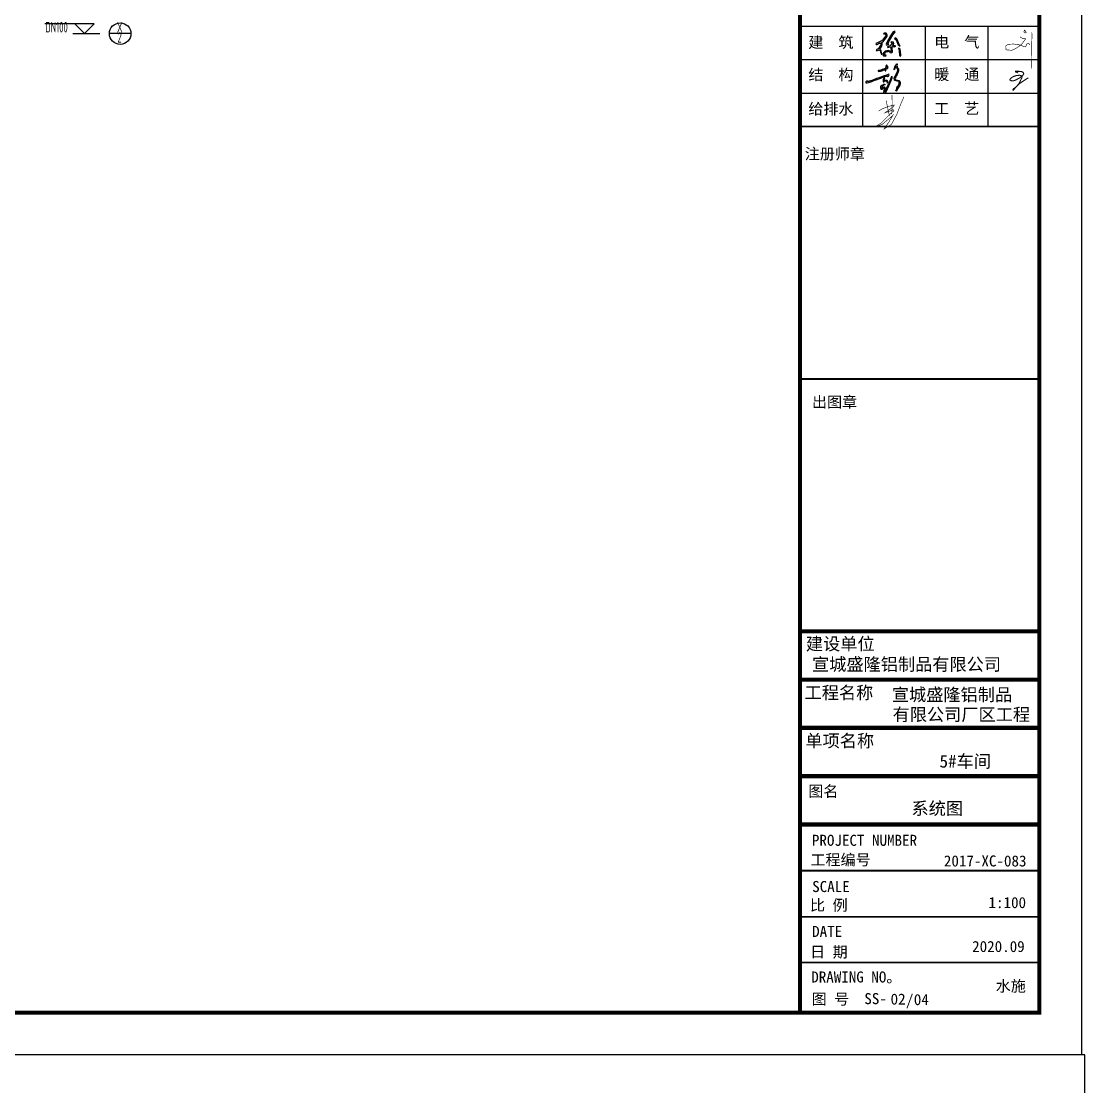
# Model space of a CAD drawing. Extents: x 1169373 to 1354985, y 649019 to 904199.
# Drawn here: x 1329662 to 1354985, y 782659 to 808013 of the extents above; entities that cross this region are included whole.
import ezdxf
from ezdxf.enums import TextEntityAlignment as Align

# ---------------------------------------------------------------- set-up
doc = ezdxf.new("R2010")
doc.units = 0
doc.header["$LTSCALE"] = 1000
doc.header["$MEASUREMENT"] = 0
for name, color, linetype in [('0-给水标注', 253, 'Continuous'), ('HH_消防', 3, 'Continuous'), ('PUB_TEXT', 7, 'Continuous'), ('PUB_TITLE', 4, 'Continuous'), ('TT', 253, 'Continuous'), ('图框', 7, 'Continuous')]:
    doc.layers.add(name, color=color, linetype=linetype)
doc.styles.add('STYLE-黑体', font='simhei.ttf')
doc.styles.add('WW', font='gbenor.shx', dxfattribs={"width": 0.75, "bigfont": 'gbcbig.shx'})
doc.styles.add('宋体', font='')
doc.styles.add('黑体', font='simhei.ttf')
doc.styles.get('宋体').set_extended_font_data('NSimSun')

msp = doc.modelspace()

# ---------------------------------------------------------------- hatches: boundary and pattern name
h = msp.add_hatch(color=256)
h.paths.add_polyline_path([(1350540, 807365), (1350565, 807348), (1350569, 807299), (1350577, 807207), (1350589, 807182), (1350605, 807191), (1350605, 807222), (1350598, 807287), (1350590, 807347), (1350564, 807368)])
h.paths.add_polyline_path([(1350457, 807608), (1350493, 807569), (1350539, 807454), (1350588, 807419), (1350577, 807452), (1350552, 807500), (1350526, 807566), (1350504, 807606), (1350475, 807617)])
h.paths.add_polyline_path([(1350383, 807498), (1350399, 807502), (1350410, 807481), (1350398, 807470), (1350382, 807473), (1350372, 807457), (1350369, 807446), (1350355, 807432), (1350299, 807410), (1350287, 807404), (1350297, 807393), (1350356, 807404), (1350370, 807401), (1350369, 807379), (1350373, 807301), (1350372, 807285), (1350354, 807303), (1350316, 807318), (1350274, 807313), (1350235, 807299), (1350203, 807269), (1350181, 807237), (1350181, 807214), (1350191, 807189), (1350204, 807189), (1350244, 807183), (1350255, 807204), (1350230, 807204), (1350209, 807212), (1350219, 807243), (1350243, 807276), (1350272, 807294), (1350296, 807298), (1350320, 807299), (1350352, 807281), (1350380, 807264), (1350406, 807276), (1350404, 807298), (1350401, 807368), (1350403, 807404), (1350421, 807413), (1350452, 807407), (1350491, 807419), (1350464, 807429), (1350411, 807431), (1350433, 807456), (1350442, 807487), (1350429, 807519), (1350393, 807528), (1350372, 807517)])
h.paths.add_polyline_path([(1350465, 807776), (1350424, 807761), (1350364, 807668), (1350282, 807524), (1350260, 807468), (1350262, 807443), (1350300, 807458), (1350317, 807465), (1350307, 807488), (1350307, 807500), (1350417, 807691), (1350457, 807742), (1350471, 807759)])
h.paths.add_polyline_path([(1350192, 807718), (1350234, 807709), (1350252, 807690), (1350240, 807660), (1350191, 807593), (1350168, 807563), (1350118, 807535), (1350047, 807501), (1350007, 807485), (1350017, 807465), (1350045, 807465), (1350100, 807492), (1350136, 807492), (1350147, 807479), (1350118, 807426), (1350075, 807367), (1350021, 807332), (1350033, 807314), (1350088, 807333), (1350115, 807321), (1350128, 807262), (1350134, 807229), (1350150, 807233), (1350144, 807252), (1350139, 807308), (1350121, 807338), (1350107, 807352), (1350152, 807421), (1350165, 807460), (1350162, 807497), (1350152, 807510), (1350190, 807539), (1350249, 807612), (1350280, 807656), (1350280, 807689), (1350260, 807728), (1350241, 807732), (1350213, 807729)])
h = msp.add_hatch(color=256)
h.paths.add_polyline_path([(1349914, 806584), (1349960, 806601), (1350041, 806630), (1350083, 806648), (1350133, 806662), (1350162, 806677), (1350196, 806688), (1350218, 806696), (1350255, 806710), (1350274, 806717), (1350284, 806719), (1350286, 806708), (1350281, 806697), (1350290, 806695), (1350296, 806697), (1350312, 806708), (1350321, 806720), (1350330, 806737), (1350322, 806752), (1350303, 806749), (1350261, 806734), (1350183, 806707), (1350087, 806672), (1350027, 806649), (1349939, 806616), (1349888, 806598), (1349880, 806599), (1349855, 806586), (1349838, 806582), (1349835, 806578), (1349815, 806578), (1349813, 806588), (1349809, 806594), (1349798, 806590), (1349793, 806585), (1349776, 806571), (1349773, 806563), (1349775, 806552), (1349785, 806546), (1349808, 806546), (1349871, 806566)])
h.paths.add_polyline_path([(1350258, 806879), (1350266, 806884), (1350278, 806887), (1350286, 806893), (1350293, 806897), (1350296, 806903), (1350300, 806909), (1350302, 806921), (1350294, 806931), (1350287, 806928), (1350280, 806919), (1350273, 806914), (1350268, 806923), (1350272, 806928), (1350276, 806936), (1350281, 806945), (1350283, 806952), (1350283, 806960), (1350281, 806965), (1350269, 806967), (1350262, 806966), (1350259, 806962), (1350256, 806954), (1350253, 806947), (1350252, 806936), (1350251, 806927), (1350247, 806914), (1350245, 806904), (1350239, 806896), (1350232, 806893), (1350219, 806884), (1350190, 806872), (1350164, 806863), (1350148, 806855), (1350133, 806849), (1350106, 806843), (1350077, 806841), (1350066, 806837), (1350067, 806825), (1350086, 806822), (1350122, 806828), (1350152, 806838), (1350181, 806847), (1350199, 806857), (1350217, 806864), (1350226, 806867), (1350230, 806864), (1350229, 806854), (1350231, 806843), (1350236, 806834), (1350242, 806833), (1350250, 806837), (1350253, 806844), (1350253, 806858), (1350253, 806871)])
h.paths.add_polyline_path([(1350207, 806603), (1350206, 806616), (1350206, 806634), (1350214, 806645), (1350227, 806658), (1350225, 806667), (1350209, 806670), (1350198, 806660), (1350191, 806641), (1350186, 806625), (1350187, 806600), (1350186, 806586), (1350184, 806576), (1350191, 806571), (1350200, 806571), (1350212, 806580), (1350221, 806589), (1350236, 806593), (1350258, 806594), (1350266, 806592), (1350275, 806586), (1350279, 806575), (1350276, 806562), (1350279, 806550), (1350285, 806549), (1350294, 806554), (1350297, 806575), (1350292, 806599), (1350278, 806607), (1350252, 806607), (1350221, 806606)], flags=17)
h.paths.add_polyline_path([(1350197, 806495), (1350206, 806498), (1350229, 806500), (1350230, 806512), (1350220, 806515), (1350202, 806515), (1350194, 806512), (1350181, 806505), (1350170, 806502), (1350166, 806492), (1350170, 806480), (1350176, 806473), (1350186, 806474), (1350188, 806482)], flags=17)
h.paths.add_polyline_path([(1350152, 806430), (1350158, 806448), (1350158, 806471), (1350155, 806487), (1350142, 806491), (1350136, 806483), (1350133, 806465), (1350128, 806443), (1350128, 806421), (1350135, 806400), (1350141, 806393), (1350158, 806394), (1350171, 806400), (1350181, 806414), (1350191, 806421), (1350198, 806426), (1350207, 806434), (1350218, 806424), (1350216, 806401), (1350210, 806385), (1350208, 806357), (1350203, 806332), (1350198, 806316), (1350203, 806303), (1350216, 806302), (1350231, 806314), (1350255, 806343), (1350280, 806399), (1350313, 806472), (1350359, 806578), (1350388, 806661), (1350393, 806706), (1350370, 806642), (1350334, 806566), (1350309, 806516), (1350275, 806435), (1350257, 806406), (1350236, 806360), (1350222, 806338), (1350224, 806358), (1350228, 806388), (1350234, 806409), (1350232, 806425), (1350224, 806443), (1350214, 806450), (1350202, 806448), (1350184, 806436), (1350176, 806424), (1350164, 806410), (1350153, 806413)])
msp.add_hatch(color=256).paths.add_polyline_path([(1350480, 806628), (1350472, 806644), (1350477, 806663), (1350487, 806689), (1350500, 806723), (1350518, 806749), (1350544, 806811), (1350548, 806834), (1350549, 806855), (1350548, 806876), (1350540, 806898), (1350521, 806914), (1350518, 806925), (1350515, 806947), (1350514, 806963), (1350516, 806977), (1350521, 807002), (1350513, 807004), (1350501, 807001), (1350486, 806972), (1350471, 806956), (1350460, 806933), (1350452, 806899), (1350444, 806875), (1350444, 806863), (1350451, 806856), (1350452, 806866), (1350463, 806893), (1350469, 806910), (1350480, 806930), (1350485, 806933), (1350492, 806927), (1350506, 806904), (1350515, 806891), (1350529, 806879), (1350533, 806854), (1350526, 806838), (1350521, 806791), (1350490, 806739), (1350470, 806700), (1350448, 806660), (1350452, 806623), (1350457, 806615), (1350469, 806601), (1350517, 806592), (1350546, 806591), (1350559, 806581), (1350565, 806564), (1350563, 806525), (1350555, 806502), (1350547, 806486), (1350535, 806470), (1350514, 806428), (1350508, 806396), (1350485, 806378), (1350488, 806363), (1350495, 806352), (1350502, 806352), (1350511, 806367), (1350528, 806405), (1350545, 806432), (1350568, 806467), (1350582, 806490), (1350589, 806527), (1350589, 806562), (1350571, 806593), (1350557, 806602), (1350527, 806610), (1350511, 806611), (1350490, 806622)])

# ---------------------------------------------------------------- linework, layer by layer
for p, q in [((1348205, 793494), (1353804, 793494)), ((1348205, 792344), (1353805, 792344)), ((1348205, 791198), (1353825, 791198)), ((1348205, 790048), (1353825, 790048))]:
    msp.add_line(p, q)
at = {"color": 3}
msp.add_lwpolyline([(1295505, 783419), (1295505, 825419), (1354905, 825419), (1354905, 783419)], close=True, dxfattribs=at)
at = {"const_width": 100}
msp.add_lwpolyline([(1298005, 784419), (1353905, 784419), (1353905, 824419), (1298005, 824419)], close=True, dxfattribs=at)
for points, const_width in [([(1353545, 807808), (1353579, 807776), (1353595, 807746), (1353571, 807737), (1353544, 807742), (1353539, 807773), (1353551, 807796)], 14), ([(1353444, 807643), (1353520, 807596), (1353568, 807604), (1353578, 807596), (1353534, 807534), (1353483, 807470), (1353434, 807428), (1353342, 807365), (1353247, 807323), (1353111, 807335), (1353105, 807427), (1353165, 807466), (1353297, 807472), (1353420, 807454), (1353525, 807419), (1353580, 807405), (1353601, 807461), (1353611, 807475), (1353653, 807489), (1353680, 807450)], 14), ([(1353724, 807754), (1353730, 807687), (1353725, 807550), (1353723, 807453), (1353720, 807220), (1353717, 807161), (1353717, 807076), (1353725, 806972), (1353725, 806912), (1353721, 806929), (1353720, 807048), (1353727, 807117)], 14), ([(1353398, 806786), (1353338, 806812), (1353338, 806825), (1353370, 806824), (1353472, 806820), (1353519, 806797), (1353533, 806759), (1353505, 806719), (1353438, 806668), (1353352, 806621), (1353290, 806598), (1353231, 806600), (1353202, 806616), (1353215, 806647), (1353272, 806693), (1353347, 806720), (1353431, 806730), (1353479, 806716), (1353492, 806688), (1353482, 806656), (1353451, 806592), (1353412, 806520), (1353348, 806452), (1353303, 806393), (1353282, 806374), (1353275, 806397), (1353348, 806446), (1353428, 806528), (1353594, 806640), (1353641, 806669)], 26), ([(1350079, 805880), (1350154, 805925), (1350302, 805985), (1350451, 806023), (1350423, 805976), (1350232, 805839), (1350302, 805862), (1350425, 805911), (1350442, 805885), (1350311, 805768), (1350140, 805594), (1350017, 805515), (1350154, 805555), (1350329, 805698), (1350416, 805774), (1350328, 805626), (1350208, 805453), (1350383, 805560), (1350515, 805809), (1350605, 806046), (1350679, 806216)], 14), ([(1350258, 806126), (1350316, 805839), (1350333, 805785), (1350345, 805767)], 14), ([(1350397, 806259), (1350400, 806072), (1350396, 805920), (1350394, 805845), (1350383, 805802)], 14)]:
    msp.add_lwpolyline(points, dxfattribs=dict(const_width=const_width))
for points in [[(1350192, 807718), (1350234, 807709), (1350252, 807690), (1350240, 807660), (1350191, 807593), (1350168, 807563), (1350118, 807535), (1350047, 807501), (1350007, 807485), (1350017, 807465), (1350045, 807465), (1350100, 807492), (1350136, 807492), (1350147, 807479), (1350118, 807426), (1350075, 807367), (1350021, 807332), (1350033, 807314), (1350088, 807333), (1350115, 807321), (1350128, 807262), (1350134, 807229), (1350150, 807233), (1350144, 807252), (1350139, 807308), (1350121, 807338), (1350107, 807352), (1350152, 807421), (1350165, 807460), (1350162, 807497), (1350152, 807510), (1350190, 807539), (1350249, 807612), (1350280, 807656), (1350280, 807689), (1350260, 807728), (1350241, 807732), (1350213, 807729), (1350192, 807718)], [(1350465, 807776), (1350424, 807761), (1350364, 807668), (1350282, 807524), (1350260, 807468), (1350262, 807443), (1350300, 807458), (1350317, 807465), (1350307, 807488), (1350307, 807500), (1350417, 807691), (1350457, 807742), (1350471, 807759), (1350465, 807776)], [(1350457, 807608), (1350493, 807569), (1350539, 807454), (1350588, 807419), (1350577, 807452), (1350552, 807500), (1350526, 807566), (1350504, 807606), (1350475, 807617), (1350457, 807608)], [(1350383, 807498), (1350399, 807502), (1350399, 807502), (1350410, 807481), (1350398, 807470), (1350382, 807473), (1350372, 807457), (1350369, 807446), (1350355, 807432), (1350299, 807410), (1350287, 807404), (1350297, 807393), (1350297, 807393), (1350356, 807404), (1350370, 807401), (1350369, 807379), (1350373, 807301), (1350372, 807285), (1350354, 807303), (1350316, 807318), (1350274, 807313), (1350235, 807299), (1350203, 807269), (1350181, 807237), (1350181, 807214), (1350191, 807189), (1350204, 807189), (1350244, 807183), (1350255, 807204), (1350230, 807204), (1350209, 807212), (1350219, 807243), (1350243, 807276), (1350272, 807294), (1350296, 807298), (1350320, 807299), (1350352, 807281), (1350380, 807264), (1350406, 807276), (1350404, 807298), (1350401, 807368), (1350403, 807404), (1350421, 807413), (1350452, 807407), (1350491, 807419), (1350464, 807429), (1350411, 807431), (1350433, 807456), (1350442, 807487), (1350429, 807519), (1350393, 807528), (1350372, 807517), (1350383, 807498)], [(1350540, 807365), (1350565, 807348), (1350569, 807299), (1350577, 807207), (1350589, 807182), (1350605, 807191), (1350605, 807222), (1350598, 807287), (1350590, 807347), (1350564, 807368), (1350540, 807365)], [(1350197, 806495), (1350188, 806482), (1350186, 806474), (1350176, 806473), (1350170, 806480), (1350166, 806492), (1350170, 806502), (1350181, 806505), (1350194, 806512), (1350202, 806515), (1350220, 806515), (1350230, 806512), (1350229, 806500), (1350206, 806498), (1350197, 806495), (1350197, 806495)]]:
    msp.add_lwpolyline(points)
for points in [[(1350133, 806849), (1350106, 806843), (1350077, 806841), (1350066, 806837), (1350067, 806825), (1350086, 806822), (1350122, 806828), (1350152, 806838), (1350181, 806847), (1350199, 806857), (1350217, 806864), (1350226, 806867), (1350226, 806867), (1350230, 806864), (1350229, 806854), (1350231, 806843), (1350236, 806834), (1350242, 806833), (1350250, 806837), (1350253, 806844), (1350253, 806858), (1350253, 806871), (1350258, 806879), (1350266, 806884), (1350278, 806887), (1350286, 806893), (1350293, 806897), (1350296, 806903), (1350300, 806909), (1350302, 806921), (1350294, 806931), (1350287, 806928), (1350280, 806919), (1350273, 806914), (1350273, 806914), (1350273, 806914), (1350268, 806923), (1350272, 806928), (1350276, 806936), (1350281, 806945), (1350283, 806952), (1350283, 806960), (1350281, 806965), (1350269, 806967), (1350262, 806966), (1350259, 806962), (1350256, 806954), (1350253, 806947), (1350252, 806936), (1350251, 806927), (1350247, 806914), (1350245, 806904), (1350239, 806896), (1350232, 806893), (1350219, 806884), (1350190, 806872), (1350164, 806863), (1350148, 806855), (1350133, 806849)], [(1350480, 806930), (1350469, 806910), (1350463, 806893), (1350452, 806866), (1350451, 806856), (1350444, 806863), (1350444, 806875), (1350452, 806899), (1350460, 806933), (1350471, 806956), (1350486, 806972), (1350501, 807001), (1350513, 807004), (1350521, 807002), (1350516, 806977), (1350514, 806963), (1350515, 806947), (1350518, 806925), (1350521, 806914), (1350540, 806898), (1350548, 806876), (1350549, 806855), (1350548, 806834), (1350544, 806811), (1350518, 806749), (1350500, 806723), (1350487, 806689), (1350477, 806663), (1350472, 806644), (1350480, 806628), (1350490, 806622), (1350511, 806611), (1350527, 806610), (1350557, 806602), (1350571, 806593), (1350589, 806562), (1350589, 806527), (1350582, 806490), (1350568, 806467), (1350545, 806432), (1350528, 806405), (1350511, 806367), (1350502, 806352), (1350495, 806352), (1350488, 806363), (1350485, 806378), (1350508, 806396), (1350514, 806428), (1350535, 806470), (1350547, 806486), (1350555, 806502), (1350563, 806525), (1350565, 806564), (1350559, 806581), (1350546, 806591), (1350517, 806592), (1350469, 806601), (1350457, 806615), (1350452, 806623), (1350448, 806660), (1350470, 806700), (1350490, 806739), (1350521, 806791), (1350526, 806838), (1350533, 806854), (1350529, 806879), (1350515, 806891), (1350506, 806904), (1350492, 806927), (1350485, 806933), (1350480, 806930)], [(1349880, 806599), (1349855, 806586), (1349838, 806582), (1349835, 806578), (1349815, 806578), (1349813, 806588), (1349809, 806594), (1349798, 806590), (1349793, 806585), (1349776, 806571), (1349773, 806563), (1349775, 806552), (1349785, 806546), (1349808, 806546), (1349871, 806566), (1349914, 806584), (1349960, 806601), (1350041, 806630), (1350083, 806648), (1350133, 806662), (1350162, 806677), (1350196, 806688), (1350218, 806696), (1350255, 806710), (1350274, 806717), (1350284, 806719), (1350286, 806708), (1350281, 806697), (1350290, 806695), (1350296, 806697), (1350312, 806708), (1350321, 806720), (1350330, 806737), (1350322, 806752), (1350303, 806749), (1350261, 806734), (1350183, 806707), (1350087, 806672), (1350027, 806649), (1349939, 806616), (1349888, 806598), (1349880, 806599)], [(1350128, 806421), (1350128, 806443), (1350133, 806465), (1350136, 806483), (1350142, 806491), (1350155, 806487), (1350158, 806471), (1350158, 806448), (1350152, 806430), (1350153, 806413), (1350164, 806410), (1350176, 806424), (1350184, 806436), (1350202, 806448), (1350214, 806450), (1350224, 806443), (1350232, 806425), (1350234, 806409), (1350228, 806388), (1350224, 806358), (1350222, 806338), (1350236, 806360), (1350257, 806406), (1350275, 806435), (1350309, 806516), (1350334, 806566), (1350370, 806642), (1350393, 806706), (1350388, 806661), (1350359, 806578), (1350313, 806472), (1350280, 806399), (1350255, 806343), (1350231, 806314), (1350216, 806302), (1350203, 806303), (1350198, 806316), (1350203, 806332), (1350208, 806357), (1350210, 806385), (1350216, 806401), (1350216, 806401), (1350218, 806424), (1350207, 806434), (1350198, 806426), (1350191, 806421), (1350181, 806414), (1350171, 806400), (1350158, 806394), (1350141, 806393), (1350135, 806400), (1350128, 806421)], [(1350206, 806616), (1350206, 806634), (1350214, 806645), (1350227, 806658), (1350225, 806667), (1350209, 806670), (1350198, 806660), (1350191, 806641), (1350186, 806625), (1350187, 806600), (1350186, 806586), (1350184, 806576), (1350191, 806571), (1350200, 806571), (1350212, 806580), (1350221, 806589), (1350236, 806593), (1350258, 806594), (1350266, 806592), (1350275, 806586), (1350279, 806575), (1350276, 806562), (1350279, 806550), (1350285, 806549), (1350294, 806554), (1350297, 806575), (1350292, 806599), (1350278, 806607), (1350252, 806607), (1350221, 806606), (1350207, 806603), (1350206, 806616)]]:
    msp.add_lwpolyline(points, close=True)
at = {"layer": '0-给水标注', "color": 134}
for p, q in [((1331400, 807952), (1330219, 807952)), ((1331169, 807721), (1330938, 807952)), ((1331169, 807721), (1331400, 807952)), ((1330888, 807721), (1331534, 807721))]:
    msp.add_line(p, q, dxfattribs=at)
at = {"layer": 'HH_消防'}
msp.add_line((1332274, 807721), (1331761, 807721), dxfattribs=at)
msp.add_circle((1332017, 807721), 256, dxfattribs=at)
at = {"layer": 'PUB_TEXT'}
for p, q in [((1348205, 805508), (1348205, 793494)), ((1348205, 793494), (1348205, 799501))]:
    msp.add_line(p, q, dxfattribs=at)
at = {"layer": 'PUB_TITLE'}
msp.add_lwpolyline([(1236105, 716219), (1354985, 716219), (1354985, 783419), (1236105, 783419)], close=True, dxfattribs=at)
at = {"layer": '图框', "color": 4}
msp.add_line((1348205, 824419), (1348205, 784419), dxfattribs=at)
at = {"layer": '图框', "color": 0}
for p, q in [((1348205, 807898), (1353905, 807898)), ((1348205, 807102), (1353905, 807102)), ((1348205, 806305), (1353905, 806305)), ((1348205, 805508), (1353905, 805508)), ((1348205, 793494), (1353883, 793494)), ((1348205, 788898), (1353905, 788898))]:
    msp.add_line(p, q, dxfattribs=at)
at = {"layer": '图框', "color": 4}
for points, const_width in [([(1348205, 824419), (1348205, 784419)], 98.6), ([(1348205, 793494), (1353883, 793494)], 99.6), ([(1348205, 792344), (1353885, 792344)], 99.6), ([(1348205, 791198), (1353905, 791198)], 99.6), ([(1348205, 790048), (1353905, 790048)], 99.6), ([(1348205, 788898), (1353905, 788898)], 99.6), ([(1348205, 787800), (1353905, 787800)], 40.3), ([(1348205, 786703), (1353905, 786703)], 40.3), ([(1348205, 785614), (1353905, 785614)], 40.3)]:
    msp.add_lwpolyline(points, dxfattribs=dict(at, const_width=const_width))
at = {"layer": '图框', "color": 4, "const_width": 98.6}
msp.add_lwpolyline([(1348205, 824419), (1353905, 824419), (1353905, 784419), (1348205, 784419)], close=True, dxfattribs=at)
at = {"layer": '图框', "color": 0}
for points in [[(1349699, 805508), (1349699, 807898)], [(1351193, 805508), (1351193, 807898)], [(1352687, 805508), (1352687, 807898)]]:
    msp.add_lwpolyline(points, dxfattribs=at)
for points, const_width in [([(1348205, 805508), (1353905, 805508)], 40.3), ([(1348205, 799501), (1353905, 799501)], 50), ([(1348205, 793494), (1353883, 793494)], 40.3), ([(1348205, 788898), (1353905, 788898)], 40.3)]:
    msp.add_lwpolyline(points, dxfattribs=dict(at, const_width=const_width))

# ---------------------------------------------------------------- texts
at = {"layer": 'PUB_TEXT'}
for s, height, style, p in [('宣城盛隆铝制品有限公司', 300, '宋体', (1348492, 792561)), ('宣城盛隆铝制品', 300, '宋体', (1350392, 791839)), ('有限公司厂区工程', 300, '宋体', (1350411, 791367)), ('5#车间', 300, '黑体', (1351527, 790253)), ('系统图', 300, '宋体', (1350860, 789131, 0)), ('2017-XC-083', 262.94, '黑体', (1351631, 787900)), ('1:100', 262.9, '黑体', (1352694, 786909)), ('2020.09', 262.9, '黑体', (1352304, 785864)), ('水施', 262.9, '黑体', (1352866, 784924)), ('SS-', 262.9, '黑体', (1349737, 784623)), ('02', 262.9, '黑体', (1350362, 784612)), ('/', 263, '黑体', (1350728, 784590)), ('04', 262.9, '黑体', (1350916, 784600))]:
    msp.add_text(s, height=height, dxfattribs=dict(at, style=style)).set_placement(p)
at = {"layer": 'TT', "color": 3, "style": 'WW', "width": 0.7}
msp.add_text('DN100', height=249.2, dxfattribs=at).set_placement((1330235, 807749))
at = {"layer": 'TT', "style": 'WW', "width": 0.7}
for s, p in [('X', (1332007, 807746)), ('2', (1332002, 807504))]:
    msp.add_text(s, height=249, dxfattribs=at).set_placement(p, align=Align.CENTER)
at = {"layer": '图框', "color": 0}
for s, height, style, p in [('建  筑', 262.9, 'STYLE-黑体', (1348403, 807381)), ('电  气', 262.9, 'STYLE-黑体', (1351400, 807389)), ('结  构', 262.9, 'STYLE-黑体', (1348403, 806611)), ('暖  通', 262.9, 'STYLE-黑体', (1351400, 806620)), ('给排水', 262.9, 'STYLE-黑体', (1348403, 805798)), ('工  艺', 262.9, 'STYLE-黑体', (1351400, 805807)), ('PROJECT NUMBER', 262.94, '黑体', (1348489, 788391))]:
    msp.add_text(s, height=height, dxfattribs=dict(at, style=style)).set_placement(p)
at = {"layer": '图框', "color": 4, "style": '黑体'}
for s, height, p in [('注册师章', 262.9, (1348317, 804728)), ('出图章', 262.9, (1348491, 798821)), ('建设单位', 300, (1348346, 793048)), ('工程名称', 300, (1348313, 791886)), ('单项名称', 300, (1348333, 790740)), ('图名', 262.9, (1348402, 789558)), ('工程编号', 262.9, (1348453, 787927)), ('SCALE', 262.9, (1348495, 787291)), ('比 例', 262.9, (1348444, 786848)), ('DATE', 262.9, (1348494, 786222)), ('日 期', 262.9, (1348444, 785735)), ('DRAWING NO。', 262.94, (1348473, 785138)), ('图 号', 262.9, (1348482, 784613))]:
    msp.add_text(s, height=height, dxfattribs=at).set_placement(p)

doc.saveas('drawing.dxf')
